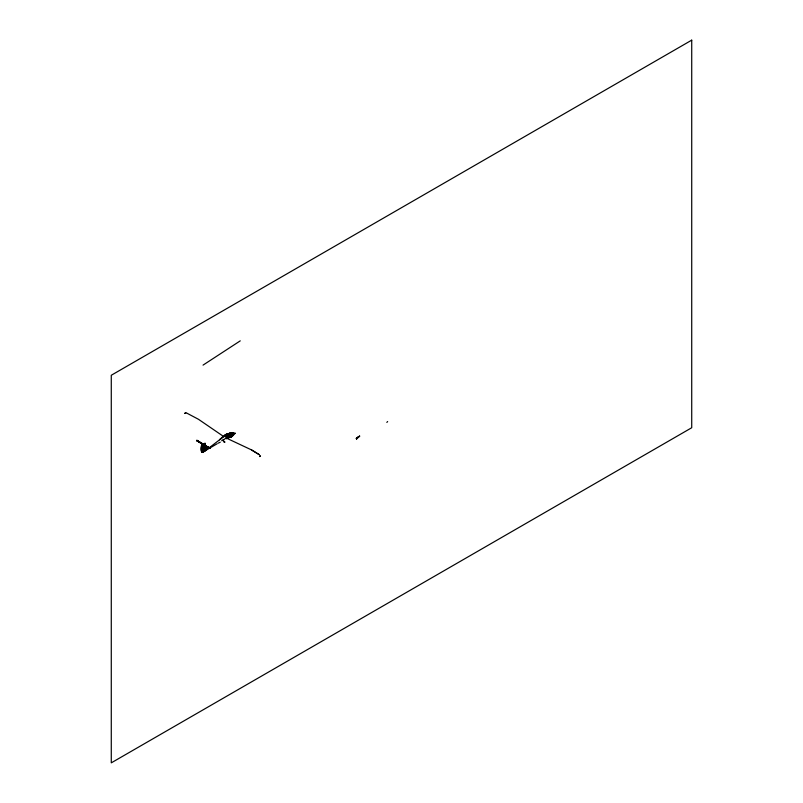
<?xml version="1.0" encoding="UTF-8"?>
<svg xmlns="http://www.w3.org/2000/svg" width="803" height="803" viewBox="0 0 803 803"><rect width="100%" height="100%" fill="white"/><g stroke="black" fill="none" stroke-linecap="round" stroke-linejoin="round"><path stroke-width="1.2" d="M204.313 444.119L202.747 445.474L203.5 444.28L203.48 444.882L201.412 445.575L201.633 452.199L206.532 449.379L205.036 443.487L205.99 449.539M203.811 443.969L202.476 445.314L202.978 445.334L203.36 451.738L203.129 450.905M204.494 445.153L205.397 450.332L204.193 444.189L205.227 450.433L204.072 444.27L205.056 450.543L203.942 444.35L204.875 450.644L203.811 444.42L204.253 451.437M204.313 450.935L203.139 444.37L209.282 447.622M204.544 451.176L202.185 452.059L202.025 445.314L203.199 445.123M204.404 450.413L204.745 451.125L203.862 451.627M232.96 433.259C223.515 433.138 219.58 438.518 233.452 435.136C233.342 425.49 207.294 451.437 206.06 449.018M224.418 436.049L230.09 433.369L224.208 435.778M233.743 434.383L228.694 433.961L230.632 432.978L233.522 433.389L231.364 433.138L232.509 432.807M204.865 450.915L217.171 443.758M233.643 434.784L226.978 437.595L225.191 436.23M203.32 444.481L202.828 445.243L203.641 444.972L203.069 444.561M202.537 445.274L202.998 451.818L202.426 445.123C203.169 465.83 201.402 431.432 201.633 452.199L203.45 451.687L203.069 451.156C200.63 454.96 200.338 445.615 202.476 444.812M203.079 444.541L202.768 445.294L202.788 444.691A11.533 6.615 -60.3 0 1 204.614 443.497A2.258 1.295 -60.3 0 1 205.026 443.346M227.018 438.318L226.396 438.809M202.326 449.419L202.045 445.113C203.42 448.797 200.308 454.588 203.882 450.874M202.697 451.647L203.38 450.945M234.938 433.69L235.189 433.409M204.022 450.864L203.751 451.567M359.152 436.32L359.664 436.109L358.389 437.474M206.02 449.369L204.323 450.744M219.47 439.673L219.972 439.291M204.504 443.657L204.906 443.637A2.198 1.275 -59.7 0 0 205.086 443.467M233.332 435.286L227.761 437.976L226.978 437.595M386.815 422.378L387.648 421.555M224.649 435.919L227.45 433.951L229.949 433.761L228.745 433.49L225.753 435.457L233.613 434.865M220.514 438.819L222.27 437.223M259.68 456.405L259.66 456.425A2.329 1.476 -65.1 0 1 260.252 456.004A2.419 1.526 -65.1 0 0 259.66 456.425L259.51 456.566A7.307 4.607 -65.1 0 1 260.001 456.355A2.058 1.305 -65.1 0 0 260.433 456.084A1.726 1.084 -65.1 0 1 260.001 456.355M233.522 435.206L230.822 437.223L227.771 437.976M185.041 413.314L185.021 413.334A2.329 1.204 -55.4 0 1 185.634 412.923A2.419 1.255 -55.4 0 0 185.021 413.334L184.851 413.485A7.307 3.784 -55.4 0 1 185.342 413.254A2.058 1.064 -55.4 0 0 185.774 412.983A1.726 0.893 -55.4 0 1 185.342 413.254M219.6 439.602L219.892 439.361M225.422 436.39C223.364 434.604 230.22 433.098 232.127 432.897M202.185 452.059L202.226 445.213L202.998 451.587L202.627 445.023C205.959 453.083 199.756 455.893 201.824 445.404L201.904 452.129M197.076 440.325L197.036 440.345A4.226 2.459 -59.7 0 1 196.584 440.596M221.728 440.767L223.746 439.994M220.695 438.87L221.237 438.458M222.361 440.305L226.185 438.147M204.143 451.266L203.43 444.762M222.27 437.223L223.334 436.501M232.057 432.937C237.568 435.326 217.683 438.729 227.179 434.293M358.419 436.752L356.381 438.127M226.898 437.545L230.451 437.394L231.896 436.541M203.049 365.114L240.258 340.853M224.057 435.899L225.894 434.875L228.253 434.804M358.279 437.565L356.733 438.368M225.352 436.34L233.332 433.148M359.664 436.109L356.542 438.097L356.542 438.93M202.828 445.434L203.54 451.326M225.884 436.752L233.553 433.439M203.992 451.607L204.916 451.075M226.376 437.153L231.625 436.732M233.763 434.272L232.639 434.845L227.46 434.553L230.461 433.088L233.302 433.128M218.195 443.186L220.273 442.172M201.633 452.199L203.069 451.467M223.495 436.42L198.461 419.286L186.376 412.893M203.47 444.691L209.453 447.853M225.683 436.601L232.358 436.2M233.091 432.937L235.108 433.068M226.416 438.107L251.459 449.881L259.118 454.568M231.957 432.998L229.919 433.5L233.743 434.032M233.663 433.7L230.862 433.249L232.268 432.847L233.653 433.66M232.81 433.58L233.753 434.122M203.029 444.661L203.5 444.28M204.082 451.055L202.707 444.651A11.533 6.705 -59.7 0 1 204.635 443.507A2.258 1.315 -59.7 0 1 205.056 443.356A2.198 1.255 -60.3 0 1 204.795 443.668M251.459 449.881L259.158 454.608M204.906 445.083L205.99 449.901L205.247 444.762L206.532 449.379L203.259 451.698M205.036 443.487L206.351 449.419L205.197 444.701L206.17 449.479L205.056 444.752L205.498 447.151M204.805 445.163L205.859 450.011L204.885 445.103M204.685 445.253L205.709 450.122L204.735 444.982M204.564 445.334L205.558 450.222L204.614 445.063M203.079 445.253L203.811 451.196L203.249 445.053M210.205 447.903A4.346 2.489 -60.3 0 0 209.774 448.164A4.226 2.419 -60.3 0 0 210.195 448.004M196.564 440.536A4.346 2.529 -59.7 0 1 196.986 440.285M224.679 442.102A1.245 0.713 -59.7 0 1 224.047 441.238A1.245 0.723 -60.3 0 0 224.91 442.011M201.834 452.039L201.884 445.223L201.904 452.079M356.713 438.91L356.331 438.378L356.713 438.91M691.724 40.15L111.276 375.262L111.276 762.85L691.724 427.738L691.724 40.15M209.342 447.933L203.621 444.732L209.342 447.933M202.908 443.949L197.237 440.666L202.908 443.949M202.768 444.049L197.126 440.747L202.768 444.049M202.627 444.159L197.026 440.817L202.627 444.159M202.788 444.691A11.533 6.615 -60.3 0 0 204.153 444.069A11.533 6.705 -59.7 0 1 202.788 444.691"/></g></svg>
